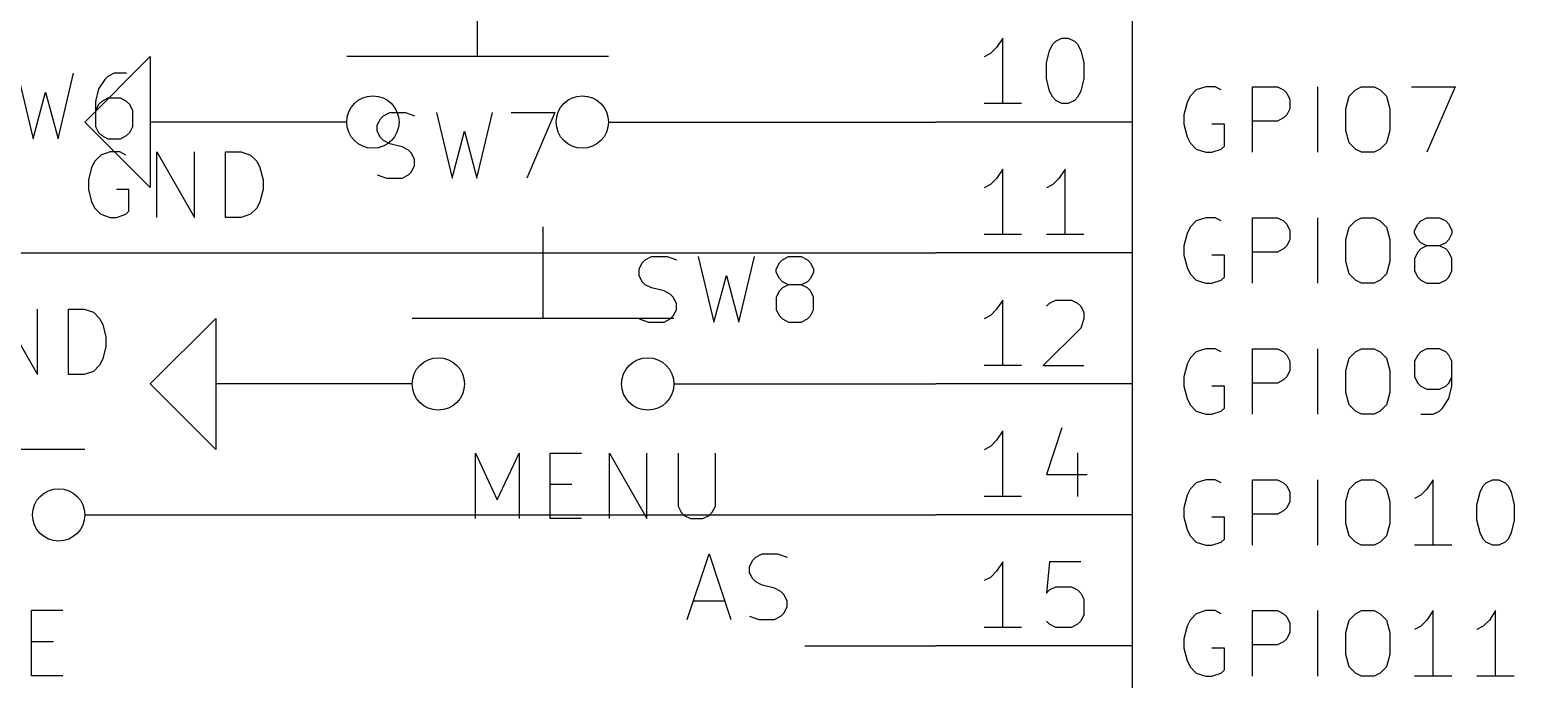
# Model space of a CAD drawing. Header units: inches. Extents: x 0.4 to 11.3, y -7.9 to -0.4.
# Drawn here: x 3.008 to 4.142, y -6.026 to -5.53 of the extents above; entities that cross this region are included whole.
import ezdxf

# ---------------------------------------------------------------- set-up
doc = ezdxf.new("R2010")
doc.units = ezdxf.units.IN
doc.header["$MEASUREMENT"] = 0
for name, color, linetype in [('GREENSIXTYFIVE', 129, 'CONTINUOUS'), ('LIGHTGREEN', 92, 'CONTINUOUS'), ('LIGHTRED', 12, 'CONTINUOUS'), ('RED', 14, 'CONTINUOUS'), ('REDSIX', 19, 'CONTINUOUS'), ('WHITE', 250, 'CONTINUOUS')]:
    doc.layers.add(name, color=color, linetype=linetype)

msp = doc.modelspace()

# ---------------------------------------------------------------- linework, layer by layer
at = {"layer": 'GREENSIXTYFIVE', "linetype": 'CONTINUOUS'}
for p, q in [((2.9986, -5.5628), (3.0105, -5.6128)), ((2.9986, -5.5628), (3.0105, -5.6128)), ((3.0295, -5.6128), (3.0414, -5.5628)), ((3.0295, -5.6128), (3.0414, -5.5628)), ((3.0652, -5.5676), (3.0605, -5.5747)), ((3.0652, -5.5676), (3.0605, -5.5747)), ((3.0676, -5.5652), (3.0652, -5.5676)), ((3.0676, -5.5652), (3.0652, -5.5676)), ((3.0724, -5.5628), (3.0676, -5.5652)), ((3.0724, -5.5628), (3.0676, -5.5652)), ((3.0819, -5.5628), (3.0724, -5.5628)), ((3.0819, -5.5628), (3.0724, -5.5628)), ((3.0105, -5.6128), (3.02, -5.5771)), ((3.0105, -5.6128), (3.02, -5.5771)), ((3.02, -5.5771), (3.0295, -5.6128)), ((3.02, -5.5771), (3.0295, -5.6128)), ((3.0605, -5.5747), (3.0581, -5.5842)), ((3.0605, -5.5747), (3.0581, -5.5842)), ((3.899, -5.5755), (3.8943, -5.5803)), ((3.9062, -5.5731), (3.899, -5.5755)), ((3.9133, -5.5731), (3.9062, -5.5731)), ((3.9181, -5.5755), (3.9133, -5.5731)), ((3.9419, -5.6231), (3.9419, -5.5731)), ((3.9419, -5.5731), (3.9609, -5.5731)), ((3.9609, -5.5731), (3.9657, -5.5755)), ((3.9657, -5.5755), (3.9681, -5.5779)), ((3.9681, -5.5779), (3.9705, -5.5827)), ((3.9919, -5.6231), (3.9919, -5.5731)), ((4.0157, -5.5803), (4.0205, -5.5755)), ((4.0205, -5.5755), (4.0252, -5.5731)), ((4.0252, -5.5731), (4.0348, -5.5731)), ((4.0348, -5.5731), (4.0395, -5.5755)), ((4.0395, -5.5755), (4.0443, -5.5803)), ((4.0633, -5.5731), (4.0967, -5.5731)), ((4.0967, -5.5731), (4.0752, -5.6231)), ((3.0581, -5.5842), (3.0581, -5.6033)), ((3.0581, -5.5842), (3.0581, -5.6033)), ((3.0605, -5.5866), (3.0581, -5.5914)), ((3.0605, -5.5866), (3.0581, -5.5914)), ((3.0629, -5.5842), (3.0605, -5.5866)), ((3.0629, -5.5842), (3.0605, -5.5866)), ((3.0676, -5.5819), (3.0629, -5.5842)), ((3.0676, -5.5819), (3.0629, -5.5842)), ((3.0771, -5.5819), (3.0676, -5.5819)), ((3.0771, -5.5819), (3.0676, -5.5819)), ((3.0819, -5.5842), (3.0771, -5.5819)), ((3.0819, -5.5842), (3.0771, -5.5819)), ((3.0843, -5.5866), (3.0819, -5.5842)), ((3.0843, -5.5866), (3.0819, -5.5842)), ((3.0867, -5.5914), (3.0843, -5.5866)), ((3.0867, -5.5914), (3.0843, -5.5866)), ((3.8919, -5.585), (3.8895, -5.5946)), ((3.8943, -5.5803), (3.8919, -5.585)), ((3.9705, -5.5898), (3.9681, -5.5946)), ((3.9705, -5.5827), (3.9705, -5.5898)), ((4.0133, -5.5898), (4.0157, -5.5803)), ((4.0133, -5.6065), (4.0133, -5.5898)), ((4.0443, -5.5803), (4.0467, -5.5898)), ((4.0467, -5.5898), (4.0467, -5.6065)), ((3.0867, -5.6033), (3.0867, -5.5914)), ((3.0867, -5.6033), (3.0867, -5.5914)), ((3.2733, -5.6023), (3.2757, -5.5976)), ((3.2733, -5.6023), (3.2757, -5.5976)), ((3.2757, -5.5976), (3.2781, -5.5952)), ((3.2757, -5.5976), (3.2781, -5.5952)), ((3.2781, -5.5952), (3.2829, -5.5928)), ((3.2781, -5.5952), (3.2829, -5.5928)), ((3.2829, -5.5928), (3.2948, -5.5928)), ((3.2829, -5.5928), (3.2948, -5.5928)), ((3.2948, -5.5928), (3.3019, -5.5952)), ((3.2948, -5.5928), (3.3019, -5.5952)), ((3.3186, -5.5928), (3.3305, -5.6428)), ((3.3186, -5.5928), (3.3305, -5.6428)), ((3.3495, -5.6428), (3.3614, -5.5928)), ((3.3495, -5.6428), (3.3614, -5.5928)), ((3.3757, -5.5928), (3.409, -5.5928)), ((3.3757, -5.5928), (3.409, -5.5928)), ((3.409, -5.5928), (3.3876, -5.6428)), ((3.409, -5.5928), (3.3876, -5.6428)), ((3.8895, -5.5946), (3.8895, -5.6017)), ((3.8895, -5.6017), (3.8919, -5.6112)), ((3.9205, -5.6017), (3.9109, -5.6017)), ((3.9205, -5.6184), (3.9205, -5.6017)), ((3.9609, -5.5993), (3.9419, -5.5993)), ((3.9657, -5.5969), (3.9609, -5.5993)), ((3.9681, -5.5946), (3.9657, -5.5969)), ((3.0581, -5.6033), (3.0605, -5.608)), ((3.0581, -5.6033), (3.0605, -5.608)), ((3.0605, -5.608), (3.0629, -5.6104)), ((3.0605, -5.608), (3.0629, -5.6104)), ((3.0629, -5.6104), (3.0676, -5.6128)), ((3.0629, -5.6104), (3.0676, -5.6128)), ((3.0676, -5.6128), (3.0771, -5.6128)), ((3.0676, -5.6128), (3.0771, -5.6128)), ((3.0771, -5.6128), (3.0819, -5.6104)), ((3.0771, -5.6128), (3.0819, -5.6104)), ((3.0819, -5.6104), (3.0843, -5.608)), ((3.0819, -5.6104), (3.0843, -5.608)), ((3.0843, -5.608), (3.0867, -5.6033)), ((3.0843, -5.608), (3.0867, -5.6033)), ((3.2733, -5.6071), (3.2733, -5.6023)), ((3.2733, -5.6071), (3.2733, -5.6023)), ((3.2757, -5.6119), (3.2733, -5.6071)), ((3.2757, -5.6119), (3.2733, -5.6071)), ((3.2781, -5.6142), (3.2757, -5.6119)), ((3.2781, -5.6142), (3.2757, -5.6119)), ((3.3305, -5.6428), (3.34, -5.6071)), ((3.3305, -5.6428), (3.34, -5.6071)), ((3.34, -5.6071), (3.3495, -5.6428)), ((3.34, -5.6071), (3.3495, -5.6428)), ((3.8919, -5.6112), (3.8943, -5.616)), ((4.0157, -5.616), (4.0133, -5.6065)), ((4.0467, -5.6065), (4.0443, -5.616)), ((3.0694, -5.6228), (3.0623, -5.6252)), ((3.0694, -5.6228), (3.0623, -5.6252)), ((3.0766, -5.6228), (3.0694, -5.6228)), ((3.0766, -5.6228), (3.0694, -5.6228)), ((3.0813, -5.6252), (3.0766, -5.6228)), ((3.0813, -5.6252), (3.0766, -5.6228)), ((3.1051, -5.6728), (3.1051, -5.6228)), ((3.1051, -5.6228), (3.1337, -5.6728)), ((3.1051, -5.6728), (3.1051, -5.6228)), ((3.1051, -5.6228), (3.1337, -5.6728)), ((3.1337, -5.6728), (3.1337, -5.6228)), ((3.1337, -5.6728), (3.1337, -5.6228)), ((3.1575, -5.6728), (3.1575, -5.6228)), ((3.1575, -5.6228), (3.1694, -5.6228)), ((3.1575, -5.6728), (3.1575, -5.6228)), ((3.1575, -5.6228), (3.1694, -5.6228)), ((3.1694, -5.6228), (3.1766, -5.6252)), ((3.1694, -5.6228), (3.1766, -5.6252)), ((3.2829, -5.6166), (3.2781, -5.6142)), ((3.2829, -5.6166), (3.2781, -5.6142)), ((3.2924, -5.619), (3.2829, -5.6166)), ((3.2924, -5.619), (3.2829, -5.6166)), ((3.2971, -5.6214), (3.2924, -5.619)), ((3.2971, -5.6214), (3.2924, -5.619)), ((3.2995, -5.6238), (3.2971, -5.6214)), ((3.2995, -5.6238), (3.2971, -5.6214)), ((3.3019, -5.6285), (3.2995, -5.6238)), ((3.3019, -5.6285), (3.2995, -5.6238)), ((3.8943, -5.616), (3.899, -5.6208)), ((3.899, -5.6208), (3.9062, -5.6231)), ((3.9062, -5.6231), (3.9109, -5.6231)), ((3.9109, -5.6231), (3.9181, -5.6208)), ((3.9181, -5.6208), (3.9205, -5.6184)), ((4.0205, -5.6208), (4.0157, -5.616)), ((4.0252, -5.6231), (4.0205, -5.6208)), ((4.0348, -5.6231), (4.0252, -5.6231)), ((4.0395, -5.6208), (4.0348, -5.6231)), ((4.0443, -5.616), (4.0395, -5.6208)), ((3.0551, -5.6347), (3.0528, -5.6442)), ((3.0551, -5.6347), (3.0528, -5.6442)), ((3.0575, -5.6299), (3.0551, -5.6347)), ((3.0575, -5.6299), (3.0551, -5.6347)), ((3.0623, -5.6252), (3.0575, -5.6299)), ((3.0623, -5.6252), (3.0575, -5.6299)), ((3.1766, -5.6252), (3.1813, -5.6299)), ((3.1766, -5.6252), (3.1813, -5.6299)), ((3.1813, -5.6299), (3.1837, -5.6347)), ((3.1813, -5.6299), (3.1837, -5.6347)), ((3.1837, -5.6347), (3.1861, -5.6442)), ((3.1837, -5.6347), (3.1861, -5.6442)), ((3.2995, -5.638), (3.3019, -5.6333)), ((3.2995, -5.638), (3.3019, -5.6333)), ((3.3019, -5.6333), (3.3019, -5.6285)), ((3.3019, -5.6333), (3.3019, -5.6285)), ((3.0528, -5.6442), (3.0528, -5.6514)), ((3.0528, -5.6442), (3.0528, -5.6514)), ((3.1861, -5.6442), (3.1861, -5.6514)), ((3.1861, -5.6442), (3.1861, -5.6514)), ((3.2733, -5.6404), (3.2805, -5.6428)), ((3.2733, -5.6404), (3.2805, -5.6428)), ((3.2805, -5.6428), (3.2924, -5.6428)), ((3.2805, -5.6428), (3.2924, -5.6428)), ((3.2924, -5.6428), (3.2971, -5.6404)), ((3.2924, -5.6428), (3.2971, -5.6404)), ((3.2971, -5.6404), (3.2995, -5.638)), ((3.2971, -5.6404), (3.2995, -5.638)), ((3.0528, -5.6514), (3.0551, -5.6609)), ((3.0528, -5.6514), (3.0551, -5.6609)), ((3.0837, -5.6514), (3.0742, -5.6514)), ((3.0837, -5.6514), (3.0742, -5.6514)), ((3.0837, -5.668), (3.0837, -5.6514)), ((3.0837, -5.668), (3.0837, -5.6514)), ((3.1861, -5.6514), (3.1837, -5.6609)), ((3.1861, -5.6514), (3.1837, -5.6609)), ((3.0551, -5.6609), (3.0575, -5.6657)), ((3.0551, -5.6609), (3.0575, -5.6657)), ((3.0575, -5.6657), (3.0623, -5.6704)), ((3.0575, -5.6657), (3.0623, -5.6704)), ((3.0813, -5.6704), (3.0837, -5.668)), ((3.0813, -5.6704), (3.0837, -5.668)), ((3.1813, -5.6657), (3.1766, -5.6704)), ((3.1813, -5.6657), (3.1766, -5.6704)), ((3.1837, -5.6609), (3.1813, -5.6657)), ((3.1837, -5.6609), (3.1813, -5.6657)), ((3.0623, -5.6704), (3.0694, -5.6728)), ((3.0623, -5.6704), (3.0694, -5.6728)), ((3.0694, -5.6728), (3.0742, -5.6728)), ((3.0694, -5.6728), (3.0742, -5.6728)), ((3.0742, -5.6728), (3.0813, -5.6704)), ((3.0742, -5.6728), (3.0813, -5.6704)), ((3.1694, -5.6728), (3.1575, -5.6728)), ((3.1694, -5.6728), (3.1575, -5.6728)), ((3.1766, -5.6704), (3.1694, -5.6728)), ((3.1766, -5.6704), (3.1694, -5.6728)), ((3.8943, -5.6803), (3.8919, -5.685)), ((3.899, -5.6755), (3.8943, -5.6803)), ((3.9062, -5.6731), (3.899, -5.6755)), ((3.9133, -5.6731), (3.9062, -5.6731)), ((3.9181, -5.6755), (3.9133, -5.6731)), ((3.9419, -5.7231), (3.9419, -5.6731)), ((3.9419, -5.6731), (3.9609, -5.6731)), ((3.9609, -5.6731), (3.9657, -5.6755)), ((3.9657, -5.6755), (3.9681, -5.6779)), ((3.9681, -5.6779), (3.9705, -5.6827)), ((3.9919, -5.7231), (3.9919, -5.6731)), ((4.0133, -5.6898), (4.0157, -5.6803)), ((4.0157, -5.6803), (4.0205, -5.6755)), ((4.0205, -5.6755), (4.0252, -5.6731)), ((4.0252, -5.6731), (4.0348, -5.6731)), ((4.0348, -5.6731), (4.0395, -5.6755)), ((4.0395, -5.6755), (4.0443, -5.6803)), ((4.0443, -5.6803), (4.0467, -5.6898)), ((4.0657, -5.6827), (4.0681, -5.6779)), ((4.0681, -5.6779), (4.0705, -5.6755)), ((4.0705, -5.6755), (4.0752, -5.6731)), ((4.0752, -5.6731), (4.0848, -5.6731)), ((4.0848, -5.6731), (4.0895, -5.6755)), ((4.0895, -5.6755), (4.0919, -5.6779)), ((4.0919, -5.6779), (4.0943, -5.6827)), ((3.8919, -5.685), (3.8895, -5.6946)), ((3.9705, -5.6898), (3.9681, -5.6946)), ((3.9705, -5.6827), (3.9705, -5.6898)), ((4.0133, -5.7065), (4.0133, -5.6898)), ((4.0467, -5.6898), (4.0467, -5.7065)), ((4.0657, -5.685), (4.0657, -5.6827)), ((4.0681, -5.6898), (4.0657, -5.685)), ((4.0705, -5.6922), (4.0681, -5.6898)), ((4.0752, -5.6946), (4.0705, -5.6922)), ((4.0895, -5.6922), (4.0848, -5.6946)), ((4.0919, -5.6898), (4.0895, -5.6922)), ((4.0943, -5.685), (4.0919, -5.6898)), ((4.0943, -5.6827), (4.0943, -5.685)), ((3.4781, -5.7052), (3.4829, -5.7028)), ((3.4781, -5.7052), (3.4829, -5.7028)), ((3.4829, -5.7028), (3.4948, -5.7028)), ((3.4829, -5.7028), (3.4948, -5.7028)), ((3.4948, -5.7028), (3.5019, -5.7052)), ((3.4948, -5.7028), (3.5019, -5.7052)), ((3.5186, -5.7028), (3.5305, -5.7528)), ((3.5186, -5.7028), (3.5305, -5.7528)), ((3.5495, -5.7528), (3.5614, -5.7028)), ((3.5495, -5.7528), (3.5614, -5.7028)), ((3.5829, -5.7052), (3.5876, -5.7028)), ((3.5829, -5.7052), (3.5876, -5.7028)), ((3.5876, -5.7028), (3.5971, -5.7028)), ((3.5876, -5.7028), (3.5971, -5.7028)), ((3.5971, -5.7028), (3.6019, -5.7052)), ((3.5971, -5.7028), (3.6019, -5.7052)), ((3.8895, -5.6946), (3.8895, -5.7017)), ((3.8895, -5.7017), (3.8919, -5.7112)), ((3.9205, -5.7017), (3.9109, -5.7017)), ((3.9205, -5.7184), (3.9205, -5.7017)), ((3.9609, -5.6993), (3.9419, -5.6993)), ((3.9657, -5.6969), (3.9609, -5.6993)), ((3.9681, -5.6946), (3.9657, -5.6969)), ((4.0681, -5.6993), (4.0657, -5.7041)), ((4.0657, -5.7041), (4.0657, -5.7136)), ((4.0705, -5.6969), (4.0681, -5.6993)), ((4.0752, -5.6946), (4.0705, -5.6969)), ((4.0848, -5.6946), (4.0752, -5.6946)), ((4.0895, -5.6969), (4.0848, -5.6946)), ((4.0919, -5.6993), (4.0895, -5.6969)), ((4.0943, -5.7041), (4.0919, -5.6993)), ((4.0943, -5.7136), (4.0943, -5.7041)), ((3.4733, -5.7123), (3.4757, -5.7076)), ((3.4733, -5.7123), (3.4757, -5.7076)), ((3.4733, -5.7171), (3.4733, -5.7123)), ((3.4733, -5.7171), (3.4733, -5.7123)), ((3.4757, -5.7076), (3.4781, -5.7052)), ((3.4757, -5.7076), (3.4781, -5.7052)), ((3.5781, -5.7123), (3.5805, -5.7076)), ((3.5781, -5.7123), (3.5805, -5.7076)), ((3.5781, -5.7147), (3.5781, -5.7123)), ((3.5781, -5.7147), (3.5781, -5.7123)), ((3.5805, -5.7195), (3.5781, -5.7147)), ((3.5805, -5.7195), (3.5781, -5.7147)), ((3.5805, -5.7076), (3.5829, -5.7052)), ((3.5805, -5.7076), (3.5829, -5.7052)), ((3.6019, -5.7052), (3.6043, -5.7076)), ((3.6019, -5.7052), (3.6043, -5.7076)), ((3.6043, -5.7076), (3.6067, -5.7123)), ((3.6043, -5.7076), (3.6067, -5.7123)), ((3.6067, -5.7147), (3.6043, -5.7195)), ((3.6067, -5.7147), (3.6043, -5.7195)), ((3.6067, -5.7123), (3.6067, -5.7147)), ((3.6067, -5.7123), (3.6067, -5.7147)), ((3.8919, -5.7112), (3.8943, -5.716)), ((4.0157, -5.716), (4.0133, -5.7065)), ((4.0467, -5.7065), (4.0443, -5.716)), ((4.0657, -5.7136), (4.0681, -5.7184)), ((4.0919, -5.7184), (4.0943, -5.7136)), ((3.4757, -5.7219), (3.4733, -5.7171)), ((3.4757, -5.7219), (3.4733, -5.7171)), ((3.4781, -5.7242), (3.4757, -5.7219)), ((3.4781, -5.7242), (3.4757, -5.7219)), ((3.4829, -5.7266), (3.4781, -5.7242)), ((3.4829, -5.7266), (3.4781, -5.7242)), ((3.4924, -5.729), (3.4829, -5.7266)), ((3.4924, -5.729), (3.4829, -5.7266)), ((3.5305, -5.7528), (3.54, -5.7171)), ((3.5305, -5.7528), (3.54, -5.7171)), ((3.54, -5.7171), (3.5495, -5.7528)), ((3.54, -5.7171), (3.5495, -5.7528)), ((3.5829, -5.7219), (3.5805, -5.7195)), ((3.5829, -5.7219), (3.5805, -5.7195)), ((3.5829, -5.7266), (3.5805, -5.729)), ((3.5829, -5.7266), (3.5805, -5.729)), ((3.5876, -5.7242), (3.5829, -5.7219)), ((3.5876, -5.7242), (3.5829, -5.7219)), ((3.5876, -5.7242), (3.5829, -5.7266)), ((3.5876, -5.7242), (3.5829, -5.7266)), ((3.5971, -5.7242), (3.5876, -5.7242)), ((3.5971, -5.7242), (3.5876, -5.7242)), ((3.6019, -5.7219), (3.5971, -5.7242)), ((3.6019, -5.7219), (3.5971, -5.7242)), ((3.6019, -5.7266), (3.5971, -5.7242)), ((3.6019, -5.7266), (3.5971, -5.7242)), ((3.6043, -5.7195), (3.6019, -5.7219)), ((3.6043, -5.7195), (3.6019, -5.7219)), ((3.6043, -5.729), (3.6019, -5.7266)), ((3.6043, -5.729), (3.6019, -5.7266)), ((3.8943, -5.716), (3.899, -5.7208)), ((3.899, -5.7208), (3.9062, -5.7231)), ((3.9062, -5.7231), (3.9109, -5.7231)), ((3.9109, -5.7231), (3.9181, -5.7208)), ((3.9181, -5.7208), (3.9205, -5.7184)), ((4.0205, -5.7208), (4.0157, -5.716)), ((4.0252, -5.7231), (4.0205, -5.7208)), ((4.0348, -5.7231), (4.0252, -5.7231)), ((4.0395, -5.7208), (4.0348, -5.7231)), ((4.0443, -5.716), (4.0395, -5.7208)), ((4.0681, -5.7184), (4.0705, -5.7208)), ((4.0705, -5.7208), (4.0752, -5.7231)), ((4.0752, -5.7231), (4.0848, -5.7231)), ((4.0848, -5.7231), (4.0895, -5.7208)), ((4.0895, -5.7208), (4.0919, -5.7184)), ((3.4971, -5.7314), (3.4924, -5.729)), ((3.4971, -5.7314), (3.4924, -5.729)), ((3.4995, -5.7338), (3.4971, -5.7314)), ((3.4995, -5.7338), (3.4971, -5.7314)), ((3.5019, -5.7385), (3.4995, -5.7338)), ((3.5019, -5.7385), (3.4995, -5.7338)), ((3.5805, -5.729), (3.5781, -5.7338)), ((3.5805, -5.729), (3.5781, -5.7338)), ((3.5781, -5.7338), (3.5781, -5.7433)), ((3.5781, -5.7338), (3.5781, -5.7433)), ((3.6067, -5.7338), (3.6043, -5.729)), ((3.6067, -5.7338), (3.6043, -5.729)), ((3.6067, -5.7433), (3.6067, -5.7338)), ((3.6067, -5.7433), (3.6067, -5.7338)), ((2.9851, -5.7428), (3.0137, -5.7928)), ((2.9851, -5.7428), (3.0137, -5.7928)), ((3.0137, -5.7928), (3.0137, -5.7428)), ((3.0137, -5.7928), (3.0137, -5.7428)), ((3.0375, -5.7928), (3.0375, -5.7428)), ((3.0375, -5.7428), (3.0494, -5.7428)), ((3.0375, -5.7928), (3.0375, -5.7428)), ((3.0375, -5.7428), (3.0494, -5.7428)), ((3.0494, -5.7428), (3.0566, -5.7452)), ((3.0494, -5.7428), (3.0566, -5.7452)), ((3.0566, -5.7452), (3.0613, -5.7499)), ((3.0566, -5.7452), (3.0613, -5.7499)), ((3.4971, -5.7504), (3.4995, -5.748)), ((3.4971, -5.7504), (3.4995, -5.748)), ((3.4995, -5.748), (3.5019, -5.7433)), ((3.4995, -5.748), (3.5019, -5.7433)), ((3.5019, -5.7433), (3.5019, -5.7385)), ((3.5019, -5.7433), (3.5019, -5.7385)), ((3.5781, -5.7433), (3.5805, -5.748)), ((3.5781, -5.7433), (3.5805, -5.748)), ((3.5805, -5.748), (3.5829, -5.7504)), ((3.5805, -5.748), (3.5829, -5.7504)), ((3.6019, -5.7504), (3.6043, -5.748)), ((3.6019, -5.7504), (3.6043, -5.748)), ((3.6043, -5.748), (3.6067, -5.7433)), ((3.6043, -5.748), (3.6067, -5.7433)), ((3.0613, -5.7499), (3.0637, -5.7547)), ((3.0613, -5.7499), (3.0637, -5.7547)), ((3.0637, -5.7547), (3.0661, -5.7642)), ((3.0637, -5.7547), (3.0661, -5.7642)), ((3.4733, -5.7504), (3.4805, -5.7528)), ((3.4733, -5.7504), (3.4805, -5.7528)), ((3.4805, -5.7528), (3.4924, -5.7528)), ((3.4805, -5.7528), (3.4924, -5.7528)), ((3.4924, -5.7528), (3.4971, -5.7504)), ((3.4924, -5.7528), (3.4971, -5.7504)), ((3.5829, -5.7504), (3.5876, -5.7528)), ((3.5829, -5.7504), (3.5876, -5.7528)), ((3.5876, -5.7528), (3.5971, -5.7528)), ((3.5876, -5.7528), (3.5971, -5.7528)), ((3.5971, -5.7528), (3.6019, -5.7504)), ((3.5971, -5.7528), (3.6019, -5.7504)), ((3.0661, -5.7714), (3.0637, -5.7809)), ((3.0661, -5.7714), (3.0637, -5.7809)), ((3.0661, -5.7642), (3.0661, -5.7714)), ((3.0661, -5.7642), (3.0661, -5.7714)), ((3.0637, -5.7809), (3.0613, -5.7857)), ((3.0637, -5.7809), (3.0613, -5.7857)), ((3.8943, -5.7803), (3.8919, -5.785)), ((3.899, -5.7755), (3.8943, -5.7803)), ((3.9062, -5.7731), (3.899, -5.7755)), ((3.9133, -5.7731), (3.9062, -5.7731)), ((3.9181, -5.7755), (3.9133, -5.7731)), ((3.9419, -5.8231), (3.9419, -5.7731)), ((3.9419, -5.7731), (3.9609, -5.7731)), ((3.9609, -5.7731), (3.9657, -5.7755)), ((3.9657, -5.7755), (3.9681, -5.7779)), ((3.9681, -5.7779), (3.9705, -5.7827)), ((3.9705, -5.7827), (3.9705, -5.7898)), ((3.9919, -5.8231), (3.9919, -5.7731)), ((4.0133, -5.7898), (4.0157, -5.7803)), ((4.0157, -5.7803), (4.0205, -5.7755)), ((4.0205, -5.7755), (4.0252, -5.7731)), ((4.0252, -5.7731), (4.0348, -5.7731)), ((4.0348, -5.7731), (4.0395, -5.7755)), ((4.0395, -5.7755), (4.0443, -5.7803)), ((4.0443, -5.7803), (4.0467, -5.7898)), ((4.0681, -5.7779), (4.0657, -5.7827)), ((4.0657, -5.7827), (4.0657, -5.7946)), ((4.0705, -5.7755), (4.0681, -5.7779)), ((4.0752, -5.7731), (4.0705, -5.7755)), ((4.0848, -5.7731), (4.0752, -5.7731)), ((4.0895, -5.7755), (4.0848, -5.7731)), ((4.0919, -5.7779), (4.0895, -5.7755)), ((4.0943, -5.7827), (4.0919, -5.7779)), ((4.0943, -5.8017), (4.0943, -5.7827)), ((3.0494, -5.7928), (3.0375, -5.7928)), ((3.0494, -5.7928), (3.0375, -5.7928)), ((3.0566, -5.7904), (3.0494, -5.7928)), ((3.0566, -5.7904), (3.0494, -5.7928)), ((3.0613, -5.7857), (3.0566, -5.7904)), ((3.0613, -5.7857), (3.0566, -5.7904)), ((3.8919, -5.785), (3.8895, -5.7946)), ((3.8895, -5.7946), (3.8895, -5.8017)), ((3.9681, -5.7946), (3.9657, -5.7969)), ((3.9705, -5.7898), (3.9681, -5.7946)), ((4.0133, -5.8065), (4.0133, -5.7898)), ((4.0467, -5.7898), (4.0467, -5.8065)), ((4.0657, -5.7946), (4.0681, -5.7993)), ((4.0919, -5.7993), (4.0943, -5.7946)), ((3.8895, -5.8017), (3.8919, -5.8112)), ((3.9205, -5.8017), (3.9109, -5.8017)), ((3.9205, -5.8184), (3.9205, -5.8017)), ((3.9609, -5.7993), (3.9419, -5.7993)), ((3.9657, -5.7969), (3.9609, -5.7993)), ((4.0681, -5.7993), (4.0705, -5.8017)), ((4.0705, -5.8017), (4.0752, -5.8041)), ((4.0752, -5.8041), (4.0848, -5.8041)), ((4.0848, -5.8041), (4.0895, -5.8017)), ((4.0895, -5.8017), (4.0919, -5.7993)), ((4.0919, -5.8112), (4.0943, -5.8017)), ((3.8919, -5.8112), (3.8943, -5.816)), ((3.8943, -5.816), (3.899, -5.8208)), ((4.0157, -5.816), (4.0133, -5.8065)), ((4.0205, -5.8208), (4.0157, -5.816)), ((4.0443, -5.816), (4.0395, -5.8208)), ((4.0467, -5.8065), (4.0443, -5.816)), ((4.0871, -5.8184), (4.0919, -5.8112)), ((3.899, -5.8208), (3.9062, -5.8231)), ((3.9062, -5.8231), (3.9109, -5.8231)), ((3.9109, -5.8231), (3.9181, -5.8208)), ((3.9181, -5.8208), (3.9205, -5.8184)), ((4.0252, -5.8231), (4.0205, -5.8208)), ((4.0348, -5.8231), (4.0252, -5.8231)), ((4.0395, -5.8208), (4.0348, -5.8231)), ((4.0705, -5.8231), (4.08, -5.8231)), ((4.08, -5.8231), (4.0848, -5.8208)), ((4.0848, -5.8208), (4.0871, -5.8184)), ((3.3483, -5.9028), (3.3483, -5.8528)), ((3.3483, -5.8528), (3.365, -5.8885)), ((3.3483, -5.9028), (3.3483, -5.8528)), ((3.3483, -5.8528), (3.365, -5.8885)), ((3.365, -5.8885), (3.3817, -5.8528)), ((3.365, -5.8885), (3.3817, -5.8528)), ((3.3817, -5.8528), (3.3817, -5.9028)), ((3.3817, -5.8528), (3.3817, -5.9028)), ((3.4055, -5.9028), (3.4055, -5.8528)), ((3.4055, -5.8528), (3.4293, -5.8528)), ((3.4055, -5.9028), (3.4055, -5.8528)), ((3.4055, -5.8528), (3.4293, -5.8528)), ((3.4507, -5.9028), (3.4507, -5.8528)), ((3.4507, -5.8528), (3.4793, -5.9028)), ((3.4507, -5.9028), (3.4507, -5.8528)), ((3.4507, -5.8528), (3.4793, -5.9028)), ((3.4793, -5.9028), (3.4793, -5.8528)), ((3.4793, -5.9028), (3.4793, -5.8528)), ((3.5031, -5.8528), (3.5031, -5.8933)), ((3.5031, -5.8528), (3.5031, -5.8933)), ((3.5317, -5.8933), (3.5317, -5.8528)), ((3.5317, -5.8933), (3.5317, -5.8528)), ((3.9062, -5.8731), (3.899, -5.8755)), ((3.9133, -5.8731), (3.9062, -5.8731)), ((3.9181, -5.8755), (3.9133, -5.8731)), ((3.9419, -5.9231), (3.9419, -5.8731)), ((3.9419, -5.8731), (3.9609, -5.8731)), ((3.9609, -5.8731), (3.9657, -5.8755)), ((3.9919, -5.9231), (3.9919, -5.8731)), ((4.0205, -5.8755), (4.0252, -5.8731)), ((4.0252, -5.8731), (4.0348, -5.8731)), ((4.0348, -5.8731), (4.0395, -5.8755)), ((4.08, -5.8731), (4.0752, -5.8803)), ((4.08, -5.9231), (4.08, -5.8731)), ((4.1205, -5.8755), (4.1252, -5.8731)), ((4.1252, -5.8731), (4.13, -5.8731)), ((4.13, -5.8731), (4.1348, -5.8755)), ((3.4055, -5.8766), (3.4221, -5.8766)), ((3.4055, -5.8766), (3.4221, -5.8766)), ((3.8919, -5.885), (3.8895, -5.8946)), ((3.8943, -5.8803), (3.8919, -5.885)), ((3.899, -5.8755), (3.8943, -5.8803)), ((3.9657, -5.8755), (3.9681, -5.8779)), ((3.9681, -5.8779), (3.9705, -5.8827)), ((3.9705, -5.8827), (3.9705, -5.8898)), ((4.0133, -5.8898), (4.0157, -5.8803)), ((4.0157, -5.8803), (4.0205, -5.8755)), ((4.0395, -5.8755), (4.0443, -5.8803)), ((4.0443, -5.8803), (4.0467, -5.8898)), ((4.0705, -5.885), (4.0657, -5.8874)), ((4.0752, -5.8803), (4.0705, -5.885)), ((4.1133, -5.8922), (4.1157, -5.8827)), ((4.1157, -5.8827), (4.1181, -5.8779)), ((4.1181, -5.8779), (4.1205, -5.8755)), ((4.1348, -5.8755), (4.1371, -5.8779)), ((4.1371, -5.8779), (4.1395, -5.8827)), ((4.1395, -5.8827), (4.1419, -5.8922)), ((3.5031, -5.8933), (3.5055, -5.898)), ((3.5031, -5.8933), (3.5055, -5.898)), ((3.5293, -5.898), (3.5317, -5.8933)), ((3.5293, -5.898), (3.5317, -5.8933)), ((3.8895, -5.8946), (3.8895, -5.9017)), ((3.9657, -5.8969), (3.9609, -5.8993)), ((3.9681, -5.8946), (3.9657, -5.8969)), ((3.9705, -5.8898), (3.9681, -5.8946)), ((4.0133, -5.9065), (4.0133, -5.8898)), ((4.0467, -5.8898), (4.0467, -5.9065)), ((4.1133, -5.9041), (4.1133, -5.8922)), ((4.1419, -5.8922), (4.1419, -5.9041)), ((3.4293, -5.9028), (3.4055, -5.9028)), ((3.4293, -5.9028), (3.4055, -5.9028)), ((3.5055, -5.898), (3.5079, -5.9004)), ((3.5055, -5.898), (3.5079, -5.9004)), ((3.5079, -5.9004), (3.5126, -5.9028)), ((3.5079, -5.9004), (3.5126, -5.9028)), ((3.5126, -5.9028), (3.5221, -5.9028)), ((3.5126, -5.9028), (3.5221, -5.9028)), ((3.5221, -5.9028), (3.5269, -5.9004)), ((3.5221, -5.9028), (3.5269, -5.9004)), ((3.5269, -5.9004), (3.5293, -5.898)), ((3.5269, -5.9004), (3.5293, -5.898)), ((3.8895, -5.9017), (3.8919, -5.9112)), ((3.9205, -5.9017), (3.9109, -5.9017)), ((3.9205, -5.9184), (3.9205, -5.9017)), ((3.9609, -5.8993), (3.9419, -5.8993)), ((4.0157, -5.916), (4.0133, -5.9065)), ((4.0467, -5.9065), (4.0443, -5.916)), ((4.1157, -5.9136), (4.1133, -5.9041)), ((4.1419, -5.9041), (4.1395, -5.9136)), ((3.8919, -5.9112), (3.8943, -5.916)), ((3.8943, -5.916), (3.899, -5.9208)), ((3.9181, -5.9208), (3.9205, -5.9184)), ((4.0205, -5.9208), (4.0157, -5.916)), ((4.0443, -5.916), (4.0395, -5.9208)), ((4.1181, -5.9184), (4.1157, -5.9136)), ((4.1205, -5.9208), (4.1181, -5.9184)), ((4.1371, -5.9184), (4.1348, -5.9208)), ((4.1395, -5.9136), (4.1371, -5.9184)), ((3.899, -5.9208), (3.9062, -5.9231)), ((3.9062, -5.9231), (3.9109, -5.9231)), ((3.9109, -5.9231), (3.9181, -5.9208)), ((4.0252, -5.9231), (4.0205, -5.9208)), ((4.0348, -5.9231), (4.0252, -5.9231)), ((4.0395, -5.9208), (4.0348, -5.9231)), ((4.0943, -5.9231), (4.0657, -5.9231)), ((4.1252, -5.9231), (4.1205, -5.9208)), ((4.13, -5.9231), (4.1252, -5.9231)), ((4.1348, -5.9208), (4.13, -5.9231)), ((3.0093, -6.0228), (3.0093, -5.9728)), ((3.0093, -5.9728), (3.0331, -5.9728)), ((3.0093, -6.0228), (3.0093, -5.9728)), ((3.0093, -5.9728), (3.0331, -5.9728)), ((3.899, -5.9755), (3.8943, -5.9803)), ((3.9062, -5.9731), (3.899, -5.9755)), ((3.9133, -5.9731), (3.9062, -5.9731)), ((3.9181, -5.9755), (3.9133, -5.9731)), ((3.9419, -6.0231), (3.9419, -5.9731)), ((3.9419, -5.9731), (3.9609, -5.9731)), ((3.9609, -5.9731), (3.9657, -5.9755)), ((3.9657, -5.9755), (3.9681, -5.9779)), ((3.9919, -6.0231), (3.9919, -5.9731)), ((4.0157, -5.9803), (4.0205, -5.9755)), ((4.0205, -5.9755), (4.0252, -5.9731)), ((4.0252, -5.9731), (4.0348, -5.9731)), ((4.0348, -5.9731), (4.0395, -5.9755)), ((4.0395, -5.9755), (4.0443, -5.9803)), ((4.08, -5.9731), (4.0752, -5.9803)), ((4.08, -6.0231), (4.08, -5.9731)), ((4.1276, -5.9731), (4.1229, -5.9803)), ((4.1276, -6.0231), (4.1276, -5.9731)), ((3.8919, -5.985), (3.8895, -5.9946)), ((3.8943, -5.9803), (3.8919, -5.985)), ((3.9681, -5.9779), (3.9705, -5.9827)), ((3.9705, -5.9827), (3.9705, -5.9898)), ((4.0133, -5.9898), (4.0157, -5.9803)), ((4.0443, -5.9803), (4.0467, -5.9898)), ((4.0705, -5.985), (4.0657, -5.9874)), ((4.0752, -5.9803), (4.0705, -5.985)), ((4.1181, -5.985), (4.1133, -5.9874)), ((4.1229, -5.9803), (4.1181, -5.985)), ((3.0093, -5.9966), (3.026, -5.9966)), ((3.0093, -5.9966), (3.026, -5.9966)), ((3.8895, -5.9946), (3.8895, -6.0017)), ((3.9657, -5.9969), (3.9609, -5.9993)), ((3.9681, -5.9946), (3.9657, -5.9969)), ((3.9705, -5.9898), (3.9681, -5.9946)), ((4.0133, -6.0065), (4.0133, -5.9898)), ((4.0467, -5.9898), (4.0467, -6.0065)), ((3.8895, -6.0017), (3.8919, -6.0112)), ((3.9205, -6.0017), (3.9109, -6.0017)), ((3.9205, -6.0184), (3.9205, -6.0017)), ((3.9609, -5.9993), (3.9419, -5.9993)), ((4.0157, -6.016), (4.0133, -6.0065)), ((4.0467, -6.0065), (4.0443, -6.016)), ((3.8919, -6.0112), (3.8943, -6.016)), ((3.8943, -6.016), (3.899, -6.0208)), ((3.899, -6.0208), (3.9062, -6.0231)), ((3.9109, -6.0231), (3.9181, -6.0208)), ((3.9181, -6.0208), (3.9205, -6.0184)), ((4.0205, -6.0208), (4.0157, -6.016)), ((4.0252, -6.0231), (4.0205, -6.0208)), ((4.0395, -6.0208), (4.0348, -6.0231)), ((4.0443, -6.016), (4.0395, -6.0208)), ((3.0331, -6.0228), (3.0093, -6.0228)), ((3.0331, -6.0228), (3.0093, -6.0228)), ((3.9062, -6.0231), (3.9109, -6.0231)), ((4.0348, -6.0231), (4.0252, -6.0231)), ((4.0943, -6.0231), (4.0657, -6.0231)), ((4.1419, -6.0231), (4.1133, -6.0231))]:
    msp.add_line(p, q, dxfattribs=at)
at = {"layer": 'LIGHTGREEN', "linetype": 'CONTINUOUS'}
for p, q in [((3.55, -5.6), (3.7, -5.6)), ((3.1, -5.7), (3.7, -5.7)), ((3.6, -5.8), (3.7, -5.8)), ((3.15, -5.9), (3.7, -5.9)), ((3.6, -6), (3.7, -6))]:
    msp.add_line(p, q, dxfattribs=at)
at = {"layer": 'LIGHTRED', "linetype": 'CONTINUOUS'}
for p, q in [((3.7464, -5.543), (3.7417, -5.5478)), ((3.7512, -5.5359), (3.7464, -5.543)), ((3.7512, -5.5859), (3.7512, -5.5359)), ((3.7845, -5.5549), (3.7869, -5.5454)), ((3.7869, -5.5454), (3.7893, -5.5406)), ((3.7893, -5.5406), (3.7917, -5.5383)), ((3.7917, -5.5383), (3.7964, -5.5359)), ((3.7964, -5.5359), (3.8012, -5.5359)), ((3.8012, -5.5359), (3.8059, -5.5383)), ((3.8059, -5.5383), (3.8083, -5.5406)), ((3.8083, -5.5406), (3.8107, -5.5454)), ((3.8107, -5.5454), (3.8131, -5.5549)), ((3.7417, -5.5478), (3.7369, -5.5502)), ((3.7845, -5.5668), (3.7845, -5.5549)), ((3.8131, -5.5549), (3.8131, -5.5668)), ((3.7869, -5.5764), (3.7845, -5.5668)), ((3.8131, -5.5668), (3.8107, -5.5764)), ((3.7893, -5.5811), (3.7869, -5.5764)), ((3.8107, -5.5764), (3.8083, -5.5811)), ((3.7655, -5.5859), (3.7369, -5.5859)), ((3.7917, -5.5835), (3.7893, -5.5811)), ((3.7964, -5.5859), (3.7917, -5.5835)), ((3.8012, -5.5859), (3.7964, -5.5859)), ((3.8059, -5.5835), (3.8012, -5.5859)), ((3.8083, -5.5811), (3.8059, -5.5835)), ((3.7512, -5.6359), (3.7464, -5.643)), ((3.7512, -5.6859), (3.7512, -5.6359)), ((3.7988, -5.6359), (3.794, -5.643)), ((3.7988, -5.6859), (3.7988, -5.6359)), ((3.7464, -5.643), (3.7417, -5.6478)), ((3.794, -5.643), (3.7893, -5.6478)), ((3.7417, -5.6478), (3.7369, -5.6502)), ((3.7893, -5.6478), (3.7845, -5.6502)), ((3.7655, -5.6859), (3.7369, -5.6859)), ((3.8131, -5.6859), (3.7845, -5.6859)), ((3.7512, -5.7359), (3.7464, -5.743)), ((3.7512, -5.7859), (3.7512, -5.7359)), ((3.7845, -5.7406), (3.7869, -5.7383)), ((3.7869, -5.7383), (3.7917, -5.7359)), ((3.7917, -5.7359), (3.8036, -5.7359)), ((3.8036, -5.7359), (3.8083, -5.7383)), ((3.8083, -5.7383), (3.8107, -5.7406)), ((3.7417, -5.7478), (3.7369, -5.7502)), ((3.7464, -5.743), (3.7417, -5.7478)), ((3.8107, -5.7406), (3.8131, -5.7454)), ((3.8131, -5.7454), (3.8131, -5.7502)), ((3.8107, -5.7573), (3.7821, -5.7859)), ((3.8131, -5.7502), (3.8107, -5.7573)), ((3.7655, -5.7859), (3.7369, -5.7859)), ((3.7821, -5.7859), (3.8131, -5.7859)), ((3.7512, -5.8359), (3.7464, -5.843)), ((3.7512, -5.8859), (3.7512, -5.8359)), ((3.7964, -5.8335), (3.7845, -5.8692)), ((3.7417, -5.8478), (3.7369, -5.8502)), ((3.7464, -5.843), (3.7417, -5.8478)), ((3.8083, -5.8525), (3.8083, -5.8859)), ((3.7845, -5.8692), (3.8155, -5.8692)), ((3.7655, -5.8859), (3.7369, -5.8859)), ((3.7512, -5.9359), (3.7464, -5.943)), ((3.7512, -5.9859), (3.7512, -5.9359)), ((3.7869, -5.9359), (3.7845, -5.9597)), ((3.8107, -5.9359), (3.7869, -5.9359)), ((3.7417, -5.9478), (3.7369, -5.9502)), ((3.7464, -5.943), (3.7417, -5.9478)), ((3.7845, -5.9597), (3.7869, -5.9573)), ((3.7869, -5.9573), (3.7917, -5.9549)), ((3.7917, -5.9549), (3.8036, -5.9549)), ((3.8036, -5.9549), (3.8083, -5.9573)), ((3.8083, -5.9573), (3.8107, -5.9597)), ((3.8107, -5.9597), (3.8131, -5.9644)), ((3.8131, -5.9644), (3.8131, -5.9764)), ((3.8131, -5.9764), (3.8107, -5.9811)), ((3.7655, -5.9859), (3.7369, -5.9859)), ((3.7869, -5.9835), (3.7845, -5.9811)), ((3.7917, -5.9859), (3.7869, -5.9835)), ((3.8036, -5.9859), (3.7917, -5.9859)), ((3.8083, -5.9835), (3.8036, -5.9859)), ((3.8107, -5.9811), (3.8083, -5.9835))]:
    msp.add_line(p, q, dxfattribs=at)
at = {"layer": 'RED', "linetype": 'CONTINUOUS'}
for p, q in [((3.85, -4.15), (3.85, -6.75)), ((3.35, -5.55), (3.35, -5.48)), ((3.05, -5.6), (3.1, -5.55)), ((3.1, -5.55), (3.1, -5.6)), ((3.45, -5.55), (3.25, -5.55)), ((3.1, -5.65), (3.05, -5.6)), ((3.15, -5.6), (3.1, -5.6)), ((3.1, -5.6), (3.1, -5.65)), ((3.25, -5.6), (3.15, -5.6)), ((3.25, -5.6), (3.15, -5.6)), ((3.45, -5.6), (3.55, -5.6)), ((3.45, -5.6), (3.55, -5.6)), ((3.85, -5.6), (3.7, -5.6)), ((3.4, -5.75), (3.4, -5.68)), ((3, -5.7), (3.1, -5.7)), ((3, -5.7), (3.1, -5.7)), ((3.85, -5.7), (3.7, -5.7)), ((3.1, -5.8), (3.15, -5.75)), ((3.15, -5.75), (3.15, -5.8)), ((3.5, -5.75), (3.3, -5.75)), ((3.15, -5.85), (3.1, -5.8)), ((3.2, -5.8), (3.15, -5.8)), ((3.15, -5.8), (3.15, -5.85)), ((3.3, -5.8), (3.2, -5.8)), ((3.3, -5.8), (3.2, -5.8)), ((3.5, -5.8), (3.6, -5.8)), ((3.5, -5.8), (3.6, -5.8)), ((3.85, -5.8), (3.7, -5.8)), ((3.05, -5.85), (2.85, -5.85)), ((3.05, -5.9), (3.15, -5.9)), ((3.05, -5.9), (3.15, -5.9)), ((3.85, -5.9), (3.7, -5.9)), ((3.85, -6), (3.7, -6))]:
    msp.add_line(p, q, dxfattribs=at)
at = {"layer": 'RED'}
for centre in [(3.27, -5.6), (3.43, -5.6), (3.32, -5.8), (3.48, -5.8), (3.03, -5.9)]:
    msp.add_circle(centre, 0.02, dxfattribs=at)
at = {"layer": 'REDSIX', "linetype": 'CONTINUOUS'}
for p, q in [((3.5102, -5.9798), (3.5268, -5.9298)), ((3.5268, -5.9298), (3.5435, -5.9798)), ((3.5626, -5.9322), (3.5673, -5.9298)), ((3.5673, -5.9298), (3.5792, -5.9298)), ((3.5792, -5.9298), (3.5864, -5.9322)), ((3.5578, -5.9393), (3.5602, -5.9346)), ((3.5578, -5.9441), (3.5578, -5.9393)), ((3.5602, -5.9346), (3.5626, -5.9322)), ((3.5602, -5.9488), (3.5578, -5.9441)), ((3.5626, -5.9512), (3.5602, -5.9488)), ((3.5673, -5.9536), (3.5626, -5.9512)), ((3.5768, -5.956), (3.5673, -5.9536)), ((3.5816, -5.9584), (3.5768, -5.956)), ((3.584, -5.9608), (3.5816, -5.9584)), ((3.5864, -5.9655), (3.584, -5.9608)), ((3.5149, -5.9655), (3.5387, -5.9655)), ((3.5816, -5.9774), (3.584, -5.975)), ((3.584, -5.975), (3.5864, -5.9703)), ((3.5864, -5.9703), (3.5864, -5.9655)), ((3.5578, -5.9774), (3.5649, -5.9798)), ((3.5649, -5.9798), (3.5768, -5.9798)), ((3.5768, -5.9798), (3.5816, -5.9774))]:
    msp.add_line(p, q, dxfattribs=at)
at = {"layer": 'WHITE', "linetype": 'CONTINUOUS'}
msp.add_line((3.85, -4.15), (3.85, -6.75), dxfattribs=at)

doc.saveas('drawing.dxf')
